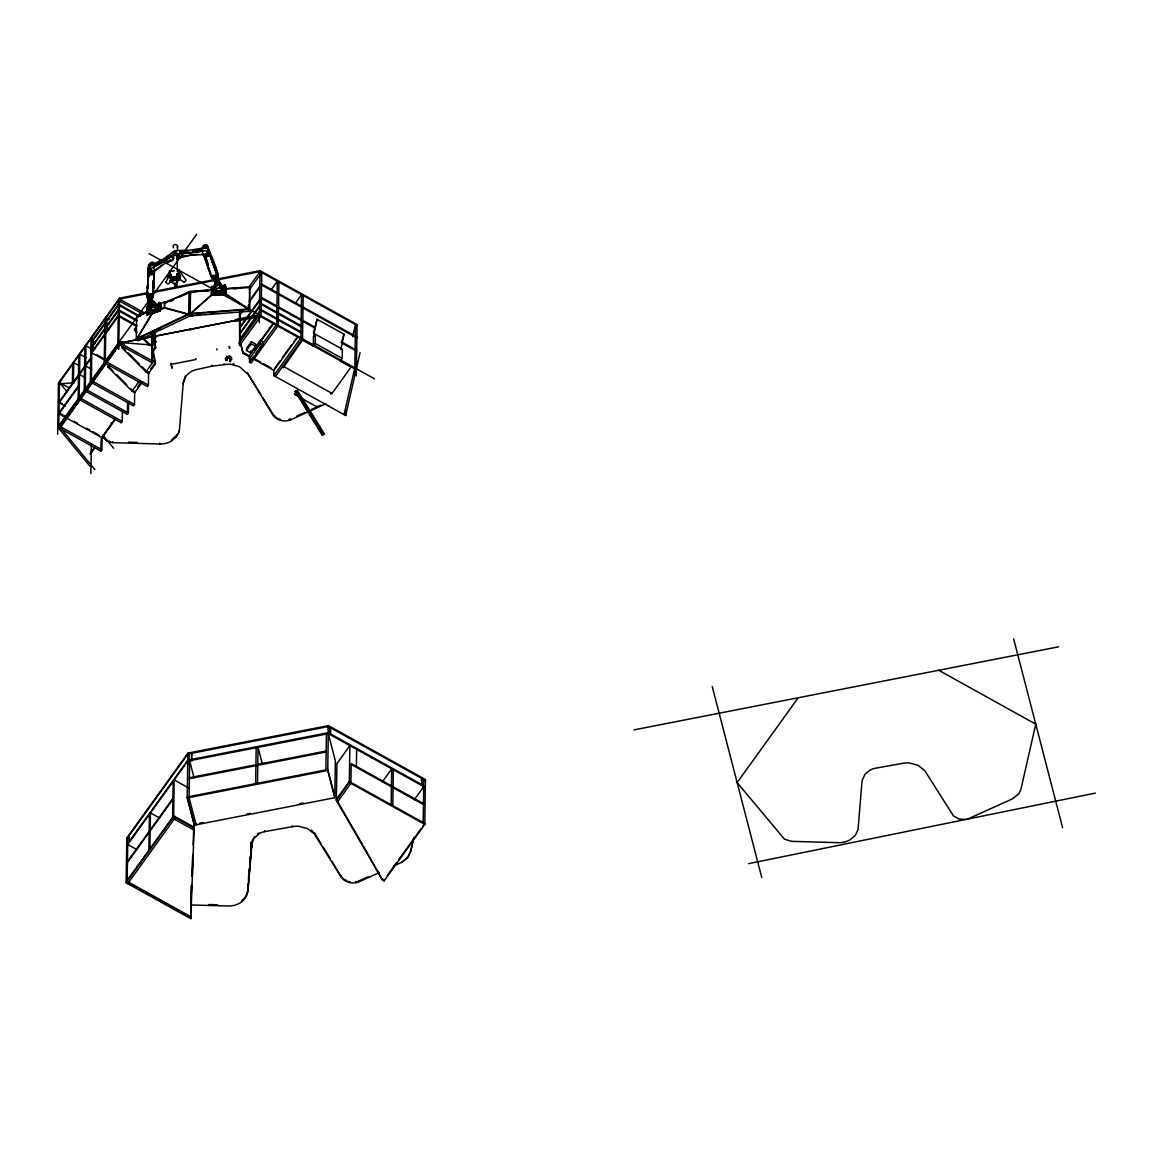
<?xml version="1.0" encoding="UTF-8"?>
<svg xmlns="http://www.w3.org/2000/svg" width="1153" height="1153" viewBox="0 0 1153 1153"><rect width="100%" height="100%" fill="white"/><g stroke="black" fill="none" stroke-linecap="round" stroke-linejoin="round"><path stroke-width="1.5" d="M148.91 265.507L148.636 264.801L148.146 275.524M148.996 297.315L149.011 297.157M153.018 270.206L152.052 274.688L150.394 274.616L148.996 265.248L148.492 269.081L150.539 269.485M150.654 270.393L150.639 271.935M151.057 296.998L151.029 296.681M153.58 286.146L152.83 297.229L153.637 280.251M165.974 281.736L166.219 282.701A4.713 4.136 0.9 0 0 168.122 284.056L170.99 281.678M57.65 434.234L58.457 382.983L119.552 298.151L147.642 292.66M69.194 387.898L59.466 382.493L58.774 425.76L94.791 469.458M72.394 383.445L72.697 364.117M73.403 382.032L73.72 362.705L78.303 365.242M78.822 354.706L78.13 398.895L121.252 422.848L122.276 421.436L122.449 410.814M79.139 397.482L79.831 353.294M84.227 390.42L84.933 346.231M85.25 389.008L85.942 344.805M90.338 381.931L91.044 337.743M91.361 380.519L92.053 336.33M90.871 473.552L91.318 445.217M196.644 234.333L57.765 427.172L100.902 451.126L101.06 440.864M100.902 451.126L101.911 449.713L102.113 436.828L115.242 418.597M104.26 362.618L104.952 318.415M105.269 361.206L105.975 317.003M142.612 381.629L134.685 392.654L132.033 391.184L107.978 367.058L107.993 365.905L113.008 370.92M183.241 382.724L179.306 431.236L176.452 436.843L171.293 441.181A20.005 17.526 0.9 0 1 159.763 444.006L112.864 442.666L112.879 441.743M117.837 343.767L118.528 299.564M118.745 349.402L119.552 298.151M119.249 345.842L119.263 344.92M121.396 341.85L123.674 344.041L121.396 341.85L118.845 342.355L151.447 345.006M134.699 391.184L134.497 404.472L133.474 405.885L91.966 382.839L85.855 391.314L127.363 414.374L127.536 403.752M127.363 414.374L128.387 412.961L128.559 402.339M133.085 390.291L133.071 391.04L130.563 388.518M135.492 327.726L134.454 330.306L136.991 332.857M127.147 880.416L173.642 815.848L194.151 827.234L190.807 918.667L126.109 882.751L126.816 837.943L187.91 753.111L328.389 725.626L425.428 779.514L424.794 824.352L384.079 880.878L382.465 879.984L336.359 800.413L336.935 763.589L349.878 745.616L349.301 782.44L336.359 800.413M165.21 303.023L189.034 291.723L190.317 293.784L189.971 315.951L137.553 340.812L136.27 338.751L136.616 316.585L147.728 311.31M129.208 841.517L129.309 835.377M148.261 312.737A8.417 3.805 -21.9 0 0 148.319 308.687L146.964 308.413L147.007 315.043L160.325 311.022L160.541 303.916L156.88 304.796M146.993 371.713L147.007 370.963M148.305 308.154C151.893 301.524 149.933 314.582 148.809 303.47A3.891 3.401 0.9 0 1 149.371 302.72M151.533 300.991L151.965 300.198L153.464 303.354L151.072 302.98L150.827 301.437L149.04 304.695L149.097 301.437M148.924 306.756L148.06 300.227M149.04 304.695L148.694 301.192M147.281 296.84L149.097 296.926M149.141 295.082L151.187 295.298L149.141 295.082L149.097 296.062M148.838 267.943L149.76 273.088L152.917 273.232L154.084 270.407L152.917 273.088L149.602 272.901L149.631 271.359L150.51 271.402A2.234 1.888 7.8 0 0 153.637 271.647L164.418 263.806L172.993 260.232M149.213 305.559L149.241 304.997A2.71 2.378 0.9 0 1 153.68 303.643L149.371 305.271M148.406 385.145L106.898 362.1L105.874 363.512L147.397 386.572L148.406 385.145L148.622 371.857M150.394 274.616L149.486 268.245A3.055 2.681 0.9 0 1 153.378 264.671M150.625 310.143L148.506 304.334L150.221 307.505M150.712 303.095L149.602 301.582M152.715 297.085L151.043 297.143M152.052 274.688L152.167 271.474M151.072 302.98L151.965 300.198M119.451 344.661L151.807 362.618L151.634 332.77M151.807 362.618L152.254 334.082L155.641 347.197L152.715 352.141M153.046 271.517L152.917 273.232M156.145 306.294L151.908 299.059M154.098 303.743L153.983 302.374A3.891 3.401 0.9 0 0 152.009 302.043M125.677 350.353L121.915 346.577L121.887 347.745L145.955 371.857L148.593 373.327L155.381 363.901L155.41 362.446L152.066 345.295L150.452 344.401L150.438 345.151L142.28 336.964M153.781 345.28L155.727 341.663L153.19 331.833M153.868 339.76L155.799 337.065L154.574 331.214M148.867 850.251L149.141 832.293M149.155 831.371L149.429 814.335M157.572 308.658C158.091 305.646 159.734 310.186 161.334 307.26L161.189 304.752L158.725 305.92L158.855 306.914M157.615 306.453L158.71 306.539M149.876 848.839L150.452 812.923L159.575 817.996M158.869 308.428L158.408 306.9M159.763 444.006L159.777 443.083M188.761 314.553L164.533 307.995L164.548 301.798L157.269 305.242M167.747 278.118L168.943 275.308L165.946 282.312M168.929 276.259L170.197 274.255L169.635 270.854M174.406 284.085L170.255 281.332L170.947 278.723L173.325 279.53L178.095 277.772L179.234 280.136L177.259 281.534L176.625 286.045L174.809 286.29L174.434 282.975M170.255 281.332L170.947 278.723M171.048 364.42L171.062 363.44L172.042 368.225L171.048 364.362L195.88 359.505L195.895 358.583M178.095 277.772L176.092 280.265L173.296 280.64L173.325 279.53M174.809 286.29L174.824 285.195M176.092 280.265L176.106 279.156M176.236 283.84L177.274 280.424L177.259 281.534M176.625 286.045L176.25 282.73M177.202 270.047L177.432 255.735M177.519 250.36L177.576 246.771M184.278 282.096L184.667 281.836A4.713 4.136 0.9 0 0 186.008 280.049C168.915 256.917 187.953 278.853 171.033 276.605M173.181 781.359L172.604 818.183L194.064 830.102M126.109 882.751L173.627 816.771L174.204 779.932L188.861 788.075M189.971 315.951L188.688 313.89L189.034 291.723M225.152 288.682L249.639 286.78L249.538 311.281L190.072 315.908L190.173 291.406L211.158 289.778M190.072 315.908L190.548 291.997L211.806 290.008M126.686 845.913L187.78 761.081L328.317 733.639L335.364 760.879L334.788 797.717L194.252 825.159L187.204 797.919L187.91 753.111M189.409 761.066L189.51 754.927L187.896 754.033L126.801 838.865L128.343 837.885L128.257 844.025L126.7 844.99L187.795 760.173L328.274 732.688L425.327 786.577L423.454 786.245L423.54 780.105L425.414 780.437L422.113 781.777L425.414 780.437L328.374 726.549L187.896 754.033M190.807 918.667L191.326 885.432M192.421 874.435L192.767 854.546L191.974 876.266M194.079 829.18L194.266 820.619M205.565 255.635L205.594 254.092M206.978 257.004L206.43 253.862M207.944 255.678L207.266 250.662M207.987 254.972L208.852 253.213L208.117 256.052L206.416 256.514L206.387 254.121M224.864 293.395L212.959 294.101L213.089 288.437M183.37 381.917L186.354 375.503L190.749 371.799A18.174 15.926 0.9 0 1 196.385 369.609L212.037 366.15L212.051 365.242M214.429 285.036L215.395 290.758L216.216 290.945A3.185 1.513 -9.6 0 0 220.684 290.383L221.549 288.394L220.742 284.618M215.207 286.275L215.352 285.728A2.71 2.378 0.9 0 1 220.007 285.137L215.207 286.275L215.467 281.894L216.288 282.413A2.032 1.787 0.9 0 1 214.617 281.591L212.974 279.329L214.775 278.839L214.588 277.657M215.006 286.737L215.02 280.828M215.323 276.302L213.377 276.706L213.694 277.642M215.366 288.279L215.467 281.894M215.452 289.706L215.438 290.772L215.265 286.506M211.143 255.75C210.84 260.621 222.486 277.239 216.476 277.887M215.265 285.411L217.24 284.114L217.139 282.528M217.24 284.114L217.254 283.206L215.28 284.416M217.614 284.07L217.629 283.162C220.54 283.076 220.468 285.584 217.614 284.07C220.165 280.482 217.427 283.739 215.842 281.13M220.309 284.935L220.511 285.036A4.136 3.632 0.9 0 1 222.14 287.428L222.025 288.264L219.056 280.323M220.468 285.31L220.382 283.926A3.891 3.401 0.9 0 0 217.499 283.278M224.691 290.628L224.691 287.443L222.788 287.039M212.037 366.15L223.956 364.679L223.97 363.757M225.887 286.477L225.757 293.438L211.532 295.226L211.532 288.221L215.366 287.558M249.134 304.464L249.048 309.58L225.974 294.447L226.305 288.264L226.363 289.028M226.305 288.264L226.276 294.202L249.351 309.35L189.899 313.976L211.417 295.355L226.276 294.202M226.723 360.14C225.051 361.451 225.051 357.171 226.637 358.179L226.997 360.529L226.262 359.794M225.44 358.208L226.622 359.102L226.06 358.05M226.766 360.24L225.887 360.702L226.781 359.318L226.046 358.972M226.435 360.255L226.579 358.424L225.974 359.462M226.622 356.104L227.328 358.208L228.294 356.118L228.553 357.934L229.447 356.046L229.418 357.3M229.879 356.277L229.764 357.718L229 357.171M231.537 358.929L230.124 359.159L230.067 358.05M229.404 358.223L230.297 356.479L230.499 357.834M230.946 357.805C231.407 360.99 232.07 356.666 230.773 358.698M261.76 271.632L261.054 315.821L239.622 345.482L239.507 312.016M239.622 345.482L240.141 313.789L242.188 310.95M278.536 307.851L278.262 325.377L251.138 363.022L249.524 362.128L249.61 356.911L243.067 353.279L239.723 339.342L261.097 309.653L276.734 318.343M246.526 350.512L246.555 348.307L251.34 341.663L255.721 344.098L255.692 346.304L250.907 352.948L246.526 350.512L251.296 343.868L251.34 341.663M325.636 403.881L290.47 419.923C284.402 422.243 276.518 420.629 272.872 414.95L247.203 372.606L260.953 394.802M248.572 304.767L248.544 310.388L248.616 305.214M249.538 311.281L249.639 286.78M249.394 358.828L249.452 355.499L260.405 340.279L262.682 341.547L262.625 344.877L251.671 360.082L249.394 358.828L260.347 343.608L260.405 340.279M250.907 352.948L250.95 350.743M191.528 904.975L228.006 906.013A20.005 17.526 0.9 0 0 239.55 903.203C246.425 899.657 249.192 891.543 248.01 884.178L247.664 886.196M259.266 322.883L260.03 270.667L217.874 278.911M251.671 841.849L251.585 847.383L251.642 843.016M255.62 783.636L256.182 747.72M257.479 783.276L258.041 747.36L262.452 764.396M251.484 845.653L253.516 838.995L258.993 833.821A18.174 15.926 0.9 0 1 264.628 831.616L264.642 830.708M360.067 352.631L345.684 415.527L273.794 375.604L273.881 369.464M276.922 306.957L276.648 324.483L255.779 353.438M276.936 306.035L277.124 293.626M277.138 292.703L277.325 281.202L271.07 289.893M278.55 306.929L278.738 294.519M278.752 293.597L278.94 282.096M290.008 420.067L290.023 419.144L288.87 419.505M290.47 419.923L290.484 419M294.591 393.533L294.577 394.441L317.219 407.023L317.234 406.101M295.125 391.573L297.416 390.42L324.44 434.004L322.148 435.099L295.125 391.501L297.416 390.42M264.628 831.616L292.199 826.701L292.213 825.779M301.178 320.433L300.904 337.944L273.794 375.604M301.192 319.511L301.394 307.087M301.409 306.165L301.582 294.678L295.327 303.369M303.008 307.995L302.518 338.852L275.408 376.498M303.023 307.073L303.196 295.572M283.206 367.807L302.547 340.077L313.342 346.073L313.486 336.244M313.342 346.073L315.23 343.435L315.374 334.226L342.34 349.2L342.196 358.396L340.294 361.033L351.074 367.029L332.078 393.418L330.493 394.067M322.148 435.099L324.411 433.888M322.739 433.715L323.575 433.96L322.898 432.793M318.3 735.556L318.314 734.634M318.401 728.494L318.415 727.572M325.881 769.901L326.443 734M334.788 797.717L327.74 770.463L328.389 725.626M329.556 733.827L329.628 729.229L330.637 727.802L330.551 733.942M345.684 415.527L345.756 410.266M379.496 872.461L358.727 881.93C352.645 884.25 344.761 882.636 341.115 876.957L331.949 861.248M354.706 374.941L354.807 368.816M355.095 350.368L354.821 367.893L344.055 414.619M355.11 349.445L355.311 337.036M355.326 336.114L355.499 324.613L352.717 336.734M356.277 375.82L357.084 324.569L260.03 270.667M350.93 782.411L351.233 763.545L423.482 803.655M356.392 766.399L356.652 749.378M357.113 882.449L357.127 881.526L355.441 881.858M358.266 882.074L358.28 881.151M358.727 881.93L358.742 881.007L368.326 876.64M382.465 879.984L363.498 846.316M384.079 880.878L382.479 879.062M391.155 804.751L391.732 768.849L382.508 781.648M392.784 805.659L393.346 769.743M393.879 865.889L401.878 862.242L407.413 857.4L410.425 851.908M413.077 840.061L410.699 851.332L413.855 837.525M421.897 784.674L421.998 778.534L420.975 779.947M423.18 822.536L423.742 786.634L414.359 799.678M146.964 296.09L146.95 297.229L147.469 285.872M148.924 265.276L148.795 268.015L148.881 266.876M149.76 273.088L148.766 269.557L148.391 275.394M150.394 274.039L152.182 274.126L150.394 274.039L150.452 272.973M150.539 272.872L150.539 273.636L150.639 270.249M150.466 270.494L152.254 270.724M152.066 272.944L152.066 273.693L152.11 271.733M207.381 248.76L207.41 247.78M146.964 296.076L147.152 292.113M148.117 294.015L148.103 294.793L148.16 292.819M148.867 267.006L148.91 265.968M149.731 269.888L149.602 272.901M191.182 897.856L191.643 885.259M193.113 844.962L193.877 824.164M231.162 359.289L230.759 359.606C232.719 353.063 229.649 361.264 230.528 357.3M207.165 254.092L208.088 249.725M149.486 269.182L149.068 276.835M147.224 295.788L147.411 292.199M153.263 292.386L153.061 297.503L153.897 280.136M147.728 285.987L147.238 296.825M147.786 279.862L147.454 288.308L148.045 279.992M147.714 288.221L148.679 270.321M153.306 288.466L154.387 271.186M153.565 288.481L153.969 270.551M147.8 281.764L148.636 264.801M147.8 281.519L148.348 274.284M148.506 269.11L148.578 267.683A3.055 2.681 0.9 0 1 151.778 265.233M149.097 275.308L149.472 268.447M149.097 297.416L149.227 294.793M150.884 297.503L151.014 294.923M152.758 283.869L152.945 280.438M153.911 282.038L154.56 270.422M148.146 275.106L148.91 265.075M153.954 274.529L154.127 271.315M153.998 275.365L154.286 270.566L153.998 275.639M152.182 274.126L152.225 273.045M151.129 296.148L151.187 295.168M149.357 300.126L149.53 300.962M150.193 301.077L150.409 299.939M150.366 301.38L151.158 300.241L150.193 299.29M149.054 296.725L149.097 295.889M151.086 296.811L151.129 295.975M207.223 252.637L208.044 254.899M247.909 891.24L248.025 888.747M298.987 396.286L299.434 396.963M300.227 396.992L299.794 395.594L300.659 396.618M303.297 403.334L302.778 402.325M306.539 409.243L306.121 408.119M306.756 407.975L307.937 408.767L307.62 407.672M310.993 413.624C312.42 416.334 311.007 412.414 310.647 414.345M311.829 414.633L311.324 413.711M313.587 420.6L314.409 421.09M315.072 419.764L315.576 420.845M318.502 427.734L317.767 426.769L318.228 427.979M319.698 427.287L319.179 426.293M322.566 434.249L321.759 433.326M322.826 432.894L323.69 433.903M214.299 289.216C215.323 283.652 213.19 290.844 216.274 291.219A3.185 1.513 -9.6 0 0 220.727 290.657L221.837 290.023L221.405 286.881M214.617 286.766L214.789 285.886L214.717 289.23L214.746 287.746M214.948 284.618L214.833 286.045M214.847 286.016L214.717 285.771A4.136 3.632 0.9 0 0 213.954 288.466L214.573 289.187M169.592 270.84C166.954 281.101 181.122 278.594 178.744 270.119L179.263 273.045M170.558 274.89L171.538 280.078M177.749 273.924L178.196 280.035M250.994 851.332L251.57 841.834L250.763 851.404M148.823 294.591L151.475 294.707M248.443 879.018L249.207 869.232M249.61 865.211L250.374 856.102M250.547 856.665L248.486 881.195M250.619 843.03L251.599 846.461L247.924 890.318L245.949 896.169L241.496 901.012M248.01 889.669L251.599 846.461M183.226 383.646L185.287 376.065M173.743 258.013A3.055 2.681 0.9 0 1 173.959 253.919A3.055 2.681 0.9 0 1 178.542 254.827A3.055 2.681 0.9 0 1 176.726 258.618L190.649 255.087L205.479 254.582A2.234 1.96 -9 0 0 207.569 252.983L208.491 249.581A3.055 2.681 0.9 0 0 202.726 248.428M208.491 249.581L207.569 252.983M212.974 279.329L212.974 277.988L215.063 281.116M202.034 248.299L203.793 247.837A3.055 2.681 0.9 0 0 203.187 248.284M207.612 247.419C209.644 251.051 219.329 273.492 217.6 277.066M207.655 247.405L207.929 246.641M213.997 276.158L213.219 276.028M214.573 278.666L214.746 277.7M216.49 277.542L216.13 277.902M222.183 286.535L221.909 288.178M149.083 308.471L148.55 305.141A4.136 3.632 0.9 0 0 148.391 307.923L147.959 308.428M148.088 308.355L149.184 307.779L148.045 301.077A2.09 1.96 11.3 0 1 150.942 298.728M149.602 307.347L148.809 306.006L148.881 308.572L148.55 306.77M155.006 304.507L154.992 303.83M155.208 304.161L155.367 304.796M155.208 305.992L153.09 303.542A2.695 2.537 11.3 0 0 149.458 304.637L148.924 307.332M155.309 304.421L156.131 305.631M155.424 305.631L156.462 308.139L155.453 308.946A3.185 1.441 -21.9 0 1 151.202 310.243L150.034 310.099L149.443 306.669M155.842 305.732L155.237 304.954M410.713 850.41L408.421 857.054L401.878 862.242M228.813 357.978L228.957 356.363M313.847 334.557L317.075 319.266L344.041 334.226L340.812 349.518M149.083 264.613L149.876 263.504A2.652 2.075 1.4 0 1 151.792 262.97M140.133 339.184L141.012 338.823L139.427 340.034M142.165 338.42L140.695 338.996M142.511 337.988L143.203 338.002M144.413 337.296L143.866 337.483M299.059 395.94L300.039 395.609M313.385 333.116L317.075 319.266M314.293 420.47L314.74 419.764M341.807 341.692L344.041 334.226M422.358 785.279L423.54 780.105M148.319 308.687L147.627 307.923M146.69 313.357L147.339 313.371M148.204 308.471L148.233 308.341A8.417 3.805 -21.9 0 1 148.189 312.549L147.411 313.184M147.584 313.861L147.065 314.481L147.815 314.135M157.5 304.997L158.912 305.127A8.417 3.805 -21.9 0 0 158.739 309.321L157.5 310.575A8.417 3.805 -21.9 0 0 149.559 312.996L148.521 313.112M158.811 309.998L159.993 308.961L157.457 309.898L159.849 308.586L158.134 309.119L158.84 309.408M159.863 304.017L159.1 304.551L159.82 304.824M159.647 310.979L159.028 310.604L160.44 310.431M147.325 307.707L146.806 314.711L160.123 310.488M174.434 279.401L175.097 278.522L175.515 279.631M212.7 288.322L211.777 288.524L212.556 288.048M212.397 293.511L213.046 293.179A8.417 3.992 -9.6 0 0 213.103 289.129L212.455 288.481M214.501 288.293L212.224 288.827M212.801 287.155L211.287 287.385L212.728 286.924M211.547 293.511L212.556 292.833M212.512 294.664L211.662 294.577L212.743 294.664M223.639 287.198L222.803 287.529L224.158 287.054M225.152 287.054L224.388 286.78L225.873 286.693M225.354 291.94C223.682 290.138 221.924 292.948 223.797 291.925M225.354 292.646L211.403 294.793M225.786 292.992L224.893 293.222M192.926 315.374L193.935 315.374M196.99 315.086L197.249 315.014M215.842 281.202L217.744 280.482M216.404 281.101L217.441 281.793M217.297 281.995L216.923 280.856M215.481 287.76L215.582 289.129L216.26 288.769A3.185 1.513 -9.6 0 1 220.713 288.207L222.14 288.236M173.036 252.939L173.166 252.507A2.378 1.816 18.9 0 1 173.44 252.118M151.706 299.276L152.729 296.249M178.657 432.274L179.32 430.314M151.821 300.126L152.758 297.575M150.625 300.616L149.357 300.256M225.974 294.447L211.417 295.355M252.031 841.315L254.611 836.588M299.463 397.165L298.987 396.228M302.446 402.311L303.297 403.262M310.647 415.195L310.171 414.258M319.684 427.172L318.949 426.221L319.698 427.23M207.266 252.132L208.001 250.907A3.055 2.681 0.9 0 1 207.266 252.233M220.612 285.8L220.944 288.452L219.502 284.95A2.695 2.551 5.9 0 0 215.697 285.425L215.352 286.016M220.872 287.818L220.872 287.818A8.417 3.992 -9.6 0 0 222.817 287.241L223.365 287.457M187.276 313.746L164.778 307.664L151.677 313.875L136.587 339.083L189.006 314.221M136.876 339.169L151.965 313.962L151.36 313.544L155.727 311.483M175.587 278.839L174.478 279.257M216.923 280.741L216.778 281.88M218.148 281.635L217.196 282.283A2.032 1.787 0.9 0 0 218.306 281.981M147.944 308.024L146.979 307.88M148.261 307.995L148.218 313.659L160.008 310.762M150.654 308.543L151.086 309.984A3.185 1.441 -21.9 0 0 155.338 308.687L156.145 308.154L155.381 306.525A3.185 1.441 -21.9 0 0 151.129 307.822L150.322 308.341M156.03 308.485L151.893 299.91A2.09 1.96 11.3 0 0 150.856 298.757M159.748 303.196L158.797 302.951M177.692 434.162L171.307 440.259M147.627 293.583L119.537 299.074L58.443 383.906L74.095 382.782M104.88 323.027L91.981 340.928L95.065 342.643M105.903 321.615L118.456 304.176L140.075 316.181M104.865 323.95L91.966 341.85L95.05 343.565M104.793 328.547L91.894 346.462L94.978 348.163M104.779 329.47L91.88 347.37L94.964 349.085M91.808 351.982L104.707 334.067M105.73 332.655L118.283 315.216L136.803 325.506M104.692 334.99L91.793 352.904L104.116 359.75M105.716 333.577L118.269 316.138L136.789 326.429M78.505 374.97L59.149 401.82L62.233 403.536M79.514 373.543L84.616 366.481M85.625 365.069L90.712 357.992M78.49 375.878L59.134 402.743L65.303 406.173M84.601 367.403L79.499 374.466L84.126 377.031M90.698 358.914L85.61 365.991L91.779 369.407M78.332 386.01L58.976 412.875L65.144 416.291M78.318 386.932L58.962 413.797L102.098 437.751M259.367 315.821L118.831 343.263L57.751 428.094L60.388 427.59L120.042 343.839L117.202 347.788M73.633 408.277L60.403 426.668L101.911 449.713M75.666 405.452L80.753 398.39L122.276 421.436M104.88 364.896L92.975 381.427L134.497 404.472M107.921 360.673L115.141 350.642M107.978 367.058L109.521 364.91M153.882 338.838L155.842 336.114M153.796 344.358L155.727 341.663M152.729 351.233L155.641 347.197M132.033 391.184L138.98 381.542M145.955 371.857L154.401 360.125L152.037 347.932M137.683 387.048L140.652 382.926M150.553 369.176L154.43 363.786M90.193 453.388L95.166 446.485M90.179 454.311L95.151 447.393M101.089 439.163L115.343 419.361M91.015 464.861L89.992 466.273L57.765 427.172L59.639 426.812M248.861 287.169L260.074 271.618M249.495 289.547L261.745 272.555M249.322 301.034L259.511 286.881M240.127 314.711L243.182 310.46M249.307 301.956L259.497 287.803M239.925 327.121L260.333 298.8M239.91 328.043L260.304 299.708M239.81 333.217L260.174 304.94M239.795 334.125L260.16 305.848M260.074 311.987L239.709 340.265L243.067 353.279M239.017 343.176L257.941 316.902L235.039 321.37L235.342 319.597L259.382 314.899M229.533 357.387L230.081 356.623M261.097 340.063L272.569 324.137M254.827 349.676L257.955 345.323M260.03 342.427L273.592 323.604M249.524 362.128L253.703 356.335M274.933 368.023L280.136 360.774M282.226 357.877L291.608 344.848M293.698 341.951L295.788 339.054M297.863 337.08L273.866 370.387L254.712 359.75M313.486 336.863L315.374 334.226M127.435 861.536L172.921 798.38M127.421 862.458L172.907 799.303M127.724 883.645L175.242 817.664M337.368 802.157L350.916 783.334M387.235 875.603L396.646 862.545M398.693 859.691L415.801 835.925M416.809 834.541L420.802 828.993M422.805 826.211L424.808 823.429L349.316 781.518L336.373 799.49L362.489 844.572M798.236 697.752L737.142 782.584L784.458 839.182L791.563 841.344L838.462 842.684A20.005 17.526 0.9 0 0 849.992 839.86L855.151 835.521L858.005 829.915L862.084 780.595L865.053 774.167L869.448 770.478A18.174 15.926 0.9 0 1 875.084 768.287L902.655 763.358A22.339 19.572 0.9 0 1 909.53 762.983L918.177 765.361L924.72 770.564L953.488 815.949L959.123 819.034L965.883 819.452M148.694 303.686L150.466 301.538M213.536 288.509C215.02 290.167 213.766 284.503 214.602 287.976M212.945 293.568L212.253 292.963M215.683 289.417L215.669 291.003M225.267 285.108L224.345 285.829M221.333 290.297L219.041 281.173A2.09 1.975 5.9 0 0 216.778 279.458A2.09 1.975 5.9 0 0 215.006 281.678L214.818 287.083M224.258 287.414L224.186 287.746A8.417 3.992 -9.6 0 0 224.114 291.795L224.532 292.012M224.114 292.286L224.086 291.594A8.417 3.992 -9.6 0 1 224.158 287.544M225.008 291.925L223.812 291.637M303.945 401.835L303.844 403.291M306.539 409.185L306.021 408.421M148.924 308.038L148.564 306.136M149.097 312.434L149.025 312.29M158.984 310.373L159.402 305.069L157.529 305.473L158.898 304.968M229.807 360.442L230.542 361.523L229.49 361.523M172.734 254.827L163.02 262.279L150.841 268.591A2.234 1.888 7.8 0 0 150.193 270.811L149.486 268.245L150.193 270.825M212.786 278.882L211.431 277.354L204.917 258.157M214.501 278.435L213.954 278.06M218.018 277.57L218.162 276.59L218.263 279.775M150.063 308.5L151.23 308.082A3.185 1.441 -21.9 0 1 155.482 306.784L156.462 306.467M147.541 313.097L146.892 312.636M154.574 304.176L155.396 306.266M214.011 288.336L213.334 288.452M213.723 293.136L214.011 292.876M174.651 278.637L174.564 279.66M214.89 284.344L215.496 283.797A4.136 3.632 0.9 0 1 219.589 283.292L220.338 283.652M139.138 339.876L140.075 339.631M323.215 434.35L296.134 391.069M190.202 314.164L211.345 294.966M174.218 251.858L174.665 251.469A2.378 2.032 -28.7 0 1 175.775 251.037M149.458 300.126L150.265 299.982M212.628 287.313C214.429 285.425 209.212 287.068 212.354 287.169M212.267 288.279L215.409 287.875M214.962 287.688L215.222 289.389L216.303 289.057A3.185 1.513 -9.6 0 1 220.756 288.495M212.527 293.453L211.547 293.352M212.57 294.909L211.849 294.346M225.239 285.728C226.968 284.013 222.169 284.906 224.475 285.872M225.138 291.853L224.23 291.363M162.429 264.686L155.669 270.061L153.162 267.337L171.249 256.384L172.82 258.099M318.358 426.538L319.136 426.322M158.941 303.023L158.379 303.585L159.46 303.57M158.638 303.369L159.936 302.691L159.085 302.374L158.307 303.297L160.123 302.936L159.013 302.835M158.581 309.955L157.428 310.388A8.417 3.805 -21.9 0 0 149.486 312.809L149.256 312.939M257.364 833.979L259.007 832.898M323.575 433.96L323.186 432.836M137.221 317.003L147.598 310.993M147.31 311.281L136.933 317.277L140.104 315.778M303.023 402.08L303.599 402.066M174.651 278.911L175.587 279.112M169.477 260.189L170.212 259.814M146.777 306.612L148.074 306.496L146.979 307.375M159.993 304.536L159.907 304.19M146.676 312.751C149.919 311.396 143.678 313.227 147.555 313.27M181.857 256.672L178.974 258.142L178.773 253.761L176.495 253.444M223.913 292.199L222.702 292.43A8.417 3.992 -9.6 0 0 214.386 293.482L211.129 292.891L212.556 293.626M164.432 263.36L171.768 260.131M170.284 301.452L173.469 299.953M179.825 296.941L189.351 292.415L164.62 302.461M158.696 308.125L161.334 307.26M158.638 310.099L164.461 307.332L164.548 301.798L164.865 302.49M136.27 338.751L188.688 313.89M151.115 333.404L160.613 328.908M296.883 416.089L304.868 412.443M311.267 409.517L320.851 405.15M192.796 315.446L191.902 315.807M159.143 309.033L158.826 309.696M159.128 309.797L159.301 308.99M188.112 252.867L188.126 252.752A15.162 7.293 -2.6 0 0 184.134 253.026M166.378 261.414L167.877 260.895M211.72 286.809L212.656 286.693M212.757 288.639L214.256 288.279M225.181 285.512L224.258 285.627M226.132 359.577L226.651 359.75M967.554 819.106L1012.334 798.914L1018.877 793.711L1020.866 789.488L1035.769 724.156L938.715 670.268M149.731 306.525L152.643 305.631M152.7 305.891L149.76 306.669M157.01 305.098L160.224 304.046M183.168 256.225L197.739 254.237M230.124 359.159L230.931 358.727M202.092 248.212L190.62 250.1L176.452 250.619A2.854 2.436 -28.7 0 0 174.434 251.167L173.498 252.19A2.594 2.22 -28.7 0 0 173.253 252.795M207.785 255.173L208.607 251.397L217.586 276.59M206.257 253.156L207.958 252.694L207.526 251.426M207.482 254.972L205.421 255.807L206.401 255.404M214.717 277.513L212.642 278.161M178.196 279.761L177.836 274.428C178.643 278.392 169.995 279.876 170.644 275.394L171.538 280.352M307.044 407.888L307.937 408.71M182.52 255.548L183.63 255.274M148.91 306.929L149.299 307.793M149.083 313.212L148.406 313.285M230.139 358.237L231.104 358.021M748.628 863.64L1095.35 793.105M152.902 291.623L214.372 279.602M152.888 292.545L214.357 280.525M217.859 279.833L260.016 271.589L357.055 325.477M121.382 342.772L259.31 315.792L356.363 369.681M123.991 343.983L120.027 344.747L118.831 343.263M189.38 777.756L326.184 751.035M189.366 778.679L326.169 751.958M187.218 796.997L327.755 769.541L334.802 796.795M187.204 797.919L327.74 770.463M633.963 729.892L1058.598 646.819M199.628 823.199L203.13 822.507M246.915 813.96L250.417 813.283M299.607 803.67L303.124 802.978M212.094 292.833L211.648 293.554M150.366 301.308L148.982 300.904M151.086 302.072L153.479 302.36M150.452 302.389L148.679 301.956M421.897 781.042L425.414 780.437M191.888 315.591L192.479 315.792M174.218 270.724L169.678 271.33L170.197 274.255M214.833 287.313L214.199 288.336M222.039 286.722L225.93 286.809M215.15 289.115L215.582 288.336M223.178 287.313L224.331 287.183M146.517 313.169L148.16 313.14M193.733 291.896L190.231 292.17L211.489 290.181L211.431 289.417M204.225 291.089L209.471 290.671M233.958 288.769L239.204 288.365M189.827 313.573L249.293 308.946M196.486 314.438L200.074 314.149M210.855 313.313L214.444 313.039M226.06 288.899L249.697 287.544M176.856 274.774L177.519 274.76A2.292 2.003 0.9 0 1 178.196 278.594M217.124 283.364L215.452 282.644M128.516 442.19L137.193 442.435M208.909 904.543L217.6 904.802M147.425 293.813L153.018 294.073M147.166 293.929L153.277 294.202M112.864 442.666L106.811 441.123L103.193 437.246L103.957 438.111M211.72 287.601L212.512 286.838M175.53 251.268L174.824 251.21A2.854 2.191 18.9 0 0 173.08 251.873L163.063 259.252L151.807 264.959A3.055 2.681 0.9 0 1 152.6 264.945M148.953 308.6L149.112 306.857A3.891 3.401 0.9 0 1 148.492 304.306M151.49 270.494L149.371 269.615L148.578 267.683A3.055 2.681 0.9 0 0 151.49 270.595M233.122 363.685L234.059 363.901M348.682 881.454L350.325 881.814M201.227 254.237L202.683 254.568L202.51 251.08L178.773 253.761L190.562 253.141L205.306 250.677A2.234 1.96 -9 0 1 207.626 252.449L208.419 250.287A3.055 2.681 0.9 0 1 207.079 251.959M230.629 360.197L229.894 360.356L230.802 360.63M109.117 441.138L110.342 441.44M153.882 302.115L153.075 301.87A4.136 3.632 0.9 0 0 149.169 303.066M153.868 303.398L154.084 303.47A4.136 3.632 0.9 0 1 156.203 305.531L156.404 306.41L156.433 304.478M176.049 251.786L174.896 251.57A2.378 1.816 18.9 0 0 173.844 251.83M170.918 279.833L173.296 280.64M170.269 280.237L172.647 281.044M280.438 419.433L277.383 418.193M184.033 282.081L178.182 278.305M347.111 880.906L344.271 879.35M217.47 280.28L218.205 281.173M323.445 433.946L297.618 392.596M327.711 405.539L329.326 406.418M261.558 284.042L356.882 336.979M261.544 284.964L356.868 337.901M315.273 327.322L261.342 297.373L261.198 303.513L276.835 312.204M341.317 341.792L356.666 350.31M261.327 298.296L315.072 328.144M341.245 342.672L356.652 351.233M278.449 313.097L301.092 325.679M261.183 304.435L276.821 313.126M278.435 314.02L301.077 326.602M278.349 319.237L301.005 331.819M261.082 310.575L276.72 319.266M278.334 320.159L300.991 332.727M315.23 343.435L342.196 358.396M149.112 253.66L374.566 378.847M260.347 343.608L262.625 344.877M251.296 343.868L255.692 346.304M283.552 366.467L332.078 393.418M243.081 352.357L248.313 355.268M254.727 358.828L260.621 362.1M263.561 363.743L270.941 367.821M119.537 299.074L144.053 312.694M118.514 300.486L143.577 314.409M138.519 316.239L118.442 305.098L105.889 322.537L108.958 324.238M136.89 319.986L118.37 309.696L105.817 327.135L108.886 328.85M136.876 320.909L118.355 310.618L105.802 328.057L108.872 329.772M105.961 317.925L109.031 319.626M122.636 344.459L151.202 360.312M118.802 343.32L121.036 344.56M85.927 345.727L92.096 349.157M96.434 354.547L102.588 357.963M79.816 354.216L85.985 357.632M86.864 389.901L128.387 412.961M74.383 421.436L77.467 423.137M86.706 428.267L89.79 429.983M92.874 431.698L99.028 435.113M328.259 733.611L425.371 787.528M351.218 764.468L423.468 804.578M349.301 782.44L424.794 824.352M173.627 816.771L194.136 828.157M137.034 849.689L127.709 844.5L127.133 881.339L190.879 916.736M127.666 882.679L136.904 887.81M139.989 889.525L143.073 891.24M146.157 892.941L155.396 898.072M158.48 899.787L166.176 904.067M169.26 905.782L178.499 910.913M181.583 912.614L184.667 914.329M187.737 916.044L190.821 917.759M149.414 300.847L149.328 300.587A1.874 1.787 -0.5 0 1 148.852 300.299L149.458 301.337M106.825 440.201L104.822 438.889M177.13 271.402L179.277 272.771M213.881 276.331L214.775 278.839M212.671 279.012L205.162 258.085M276.028 417.343L272.886 414.028L262.798 397.756M311.353 830.074L312.924 831.457M300.097 395.58L300.616 396.459M322.004 433.341L322.566 434.321M156.275 307.087L156.059 306.885A3.819 1.729 -21.9 0 1 156.246 309.249A3.819 1.729 -21.9 0 1 151.403 311.051A3.819 1.729 -21.9 0 1 150.394 308.932M221.852 288.423L221.607 285.858M134.469 329.138L136.703 331.372M142.929 338.795L149.659 345.554M128.185 352.861L139.47 364.175M141.978 366.683L148.593 373.327M116.77 374.696L126.801 384.756M343.061 878.37L341.129 876.035M178.081 278.867L179.234 280.136M59.466 382.493L67.191 391.861M102.79 435.056L113.643 448.229M208.967 252.521L208.189 251.83M247.189 373.529L239.464 366.683L230.831 364.319A22.339 19.572 0.9 0 0 223.956 364.679M314.293 832.985L315.446 834.628M221.275 288.336L221.434 287.025M218.133 277.614L211.604 259.713M151.951 300.962L153.464 303.354M309.797 414.431L310.243 415.166M313.587 420.542L314.063 421.378M161.189 304.752L158.725 305.92M314.538 833.143L320.952 843.492M322.782 846.461L330.118 858.293M341.115 876.957L314.279 833.907L307.721 828.704L299.088 826.326A22.339 19.572 0.9 0 0 292.199 826.701M207.425 246.555L206.301 245.661A2.652 2.09 -3.9 0 0 205.652 245.474M155.179 304.608L155.756 306.165M206.185 255.721L205.71 254.482M215.611 276.936L215.928 277.743M213.665 277.469L213.982 278.262M149.097 306.121L148.607 305.329L148.881 306.482M218.911 281.462L219.92 283.825M150.308 309.941L148.823 305.977M208.217 248.183L209.961 252.68M218.897 282.211L219.906 284.82M215.323 276.172L215.64 277.124M203.274 254.294L211.057 276.216L216.894 274.63L209.212 252.464L207.612 251.21M204.643 256.715L203.62 253.963L209.529 270.652M203.375 254.035L204.398 256.788M149.083 306.467L149.227 307.246M231.71 359.102L230.182 358.641M205.537 257.119L207.036 261.227M207.944 249.509L208.419 250.878M209.313 255.173L207.814 250.72M208.823 254.755L207.742 251.527M215.582 275.87L216.476 278.377M206.603 259.497L208.362 264.412M214.876 269.211L208.376 251.354L208.434 255M155.064 305.459L154.689 303.916M221.318 285.31L221.347 286.391M214.717 288.12L214.573 287.601A3.891 3.401 0.9 0 1 214.458 284.892L214.948 284.128A3.891 3.401 0.9 0 1 216.533 283.033M207.54 247.736L207.799 248.644M208.607 251.397L208.189 249.74M208.318 251.469L208.001 249.87M189.914 328.461L190.346 330.104M1013.631 638.776L1062.605 827.724M712.237 686.496L761.787 877.635M328.374 726.549L328.691 734.317L328.274 732.688M192.075 754.927L191.657 753.298L191.974 761.066M216.721 348.927L216.98 349.907M154.531 332.15L155.799 337.065M153.176 332.756L155.713 342.585M152.239 335.004L155.626 348.105M154.416 360.226L155.381 363.901M194.05 777.756L189.64 760.721L189.063 797.545L196.111 824.799L196.125 823.876L194.266 824.251L187.651 798.698M187.78 761.081L188.66 764.497M147.209 297.33L147.887 299.953M149.011 305.386L148.751 304.089M214.991 287.227L215.092 288.091M202.424 247.895L202.683 246.627A2.652 2.09 -3.9 0 1 204.946 245.445M221.117 287.068L220.944 286.304M214.689 286.78L214.472 285.93L214.602 287.241M214.674 287.875L214.458 286.722M212.786 277.815L212.671 278.795M207.972 248.702L207.814 247.131M207.569 247.881L207.799 248.889M221.261 286.275L221.304 286.045M190.173 291.406L190.432 293.741M208.117 256.052L206.416 256.514M111.481 422.791A3.07 0.764 -61 0 1 111.106 423.137M175.155 254.28A2.234 1.96 0.9 0 1 177.014 257.796M173.642 255.707A2.234 1.96 0.9 0 1 174.622 254.482M207.41 250.59A2.234 1.96 0.9 0 1 207.079 251.008M203.807 248.356A2.234 1.96 0.9 0 1 204.773 247.809M205.926 247.78A2.234 1.96 0.9 0 1 207.324 248.644M173.743 258.099A3.055 2.681 0.9 0 1 173.959 254.006A3.055 2.681 0.9 0 1 178.528 254.928A3.055 2.681 0.9 0 1 176.726 258.704M203.605 247.65A2.234 1.96 0.9 0 1 205.393 244.652A2.234 1.96 0.9 0 1 207.468 247.52M193.43 251.959A14.859 7.149 -2.6 0 1 199.181 251.412M203.187 248.558A2.234 1.758 -3.9 0 1 203.447 246.411M203.879 246.108A2.234 1.758 -3.9 0 1 204.398 245.906M205.551 245.834A2.234 1.758 -3.9 0 1 206.603 246.238M206.978 246.583A2.234 1.758 -3.9 0 1 207.309 247.448M202.769 248.471A3.055 2.681 0.9 0 1 204.903 247.621M207.093 248.342A3.055 2.681 0.9 0 0 205.695 247.693A3.055 2.681 0.9 0 1 207.093 248.443M207.194 250.835A2.234 1.96 0.9 0 1 206.992 251.311M202.769 248.572A3.055 2.681 0.9 0 1 204.888 247.722M149.357 301.279A2.032 1.787 0.9 0 1 148.146 298.814A2.032 1.787 0.9 0 1 151.086 298.079A2.032 1.787 0.9 0 1 151.533 300.746M149.559 264.541A2.234 1.758 1.4 0 1 151.778 263.345M152.484 263.071A2.652 2.075 1.4 0 1 153.118 263.302M150.423 269.557A2.234 1.96 0.9 0 1 150.611 266.17M150.971 308.384A3.819 1.729 -21.9 0 1 152.585 307.419M153.032 301.61A3.891 3.401 0.9 0 1 153.998 301.884L154.949 302.374A3.891 3.401 0.9 0 1 155.986 303.83M149.097 301.25A2.032 1.787 0.9 0 1 148.233 298.728A2.032 1.787 0.9 0 1 151.173 298.195A2.032 1.787 0.9 0 1 151.533 300.803M148.809 303.96A3.891 3.401 0.9 0 1 150.121 302.619M220.497 288.437A3.819 1.816 -9.6 0 1 221.996 290.614A3.819 1.816 -9.6 0 1 217.268 292.156A3.819 1.816 -9.6 0 1 214.934 290.253M218.522 282.788A3.891 3.401 0.9 0 1 220.382 283.436L221.117 284.056A3.891 3.401 0.9 0 1 221.909 285.685M218.739 281.649A1.715 1.629 5.9 0 1 215.986 282.716A1.715 1.629 5.9 0 1 216.36 279.92A1.701 1.499 0.9 0 1 218.724 281.433A1.701 1.499 0.9 0 1 216.015 282.456A1.701 1.499 0.9 0 1 216.346 279.876A1.715 1.629 5.9 0 1 218.739 281.649A2.032 1.787 0.9 0 0 218.104 279.055A2.032 1.787 0.9 0 0 215.222 279.775A2.032 1.787 0.9 0 0 216.288 282.24M215.654 283.984A3.891 3.401 0.9 0 1 216.519 283.523M172.46 271.488A3.848 3.373 0.9 0 1 173.31 271.027M173.613 247.78A2.234 1.96 0.9 0 1 173.8 245.142A2.234 1.96 0.9 0 1 176.813 245.099A2.234 1.96 0.9 0 1 177.158 247.722M173.397 258.676A3.055 2.681 0.9 0 1 172.892 254.741A3.055 2.681 0.9 0 1 177.403 254.654A3.055 2.681 0.9 0 1 177.115 258.603M173.526 259.353A2.81 2.45 0.9 0 1 173.065 255.75A2.81 2.45 0.9 0 1 177.202 255.678A2.81 2.45 0.9 0 1 176.942 259.295M173.44 258.589A2.234 1.96 0.9 0 1 173.627 255.966A2.234 1.96 0.9 0 1 176.64 255.908A2.234 1.96 0.9 0 1 176.985 258.531M176.005 254.683A2.234 1.96 0.9 0 1 177 257.667M173.469 257.724A2.234 1.96 0.9 0 1 174.852 254.582M171.091 278.594A2.292 2.003 0.9 0 1 171.019 276.158M176.784 273.809A3.185 2.796 0.9 0 1 180.416 276.158A3.185 2.796 0.9 0 1 177.764 279.329M170.99 279.415A3.185 2.796 0.9 0 1 171.581 274.601M176.784 273.996A3.185 2.796 0.9 0 1 180.416 276.331A3.185 2.796 0.9 0 1 177.764 279.516M150.553 268.39A2.234 1.96 0.9 0 1 150.481 266.012M150.884 265.651A2.234 1.96 0.9 0 1 151.374 265.377M150.481 269.326A3.055 2.681 0.9 0 1 149.904 268.851M150.121 264.397A2.234 1.96 0.9 0 1 154.372 263.316M167.271 259.137A15.162 5.621 -42.6 0 1 168.799 258.186M229.346 346.462L229.577 348.365L229.346 346.462M164.62 259.584L170.759 254.928L164.648 259.511M192.969 250.893L201.645 249.61L192.969 250.893M153.781 265.349L161.103 261.443L153.781 265.349M146.359 307.015L147.815 306.684L146.359 307.015M188.458 251.714L179.681 251.916L188.458 251.714M148.838 301.682A1.715 1.629 11.3 0 0 151.648 300.847A1.715 1.629 11.3 0 0 149.414 298.944A1.701 1.499 0.9 0 0 148.867 301.452A1.701 1.499 0.9 0 0 151.648 300.602A1.701 1.499 0.9 0 0 149.4 298.901A1.715 1.629 11.3 0 0 148.838 301.682"/></g></svg>
